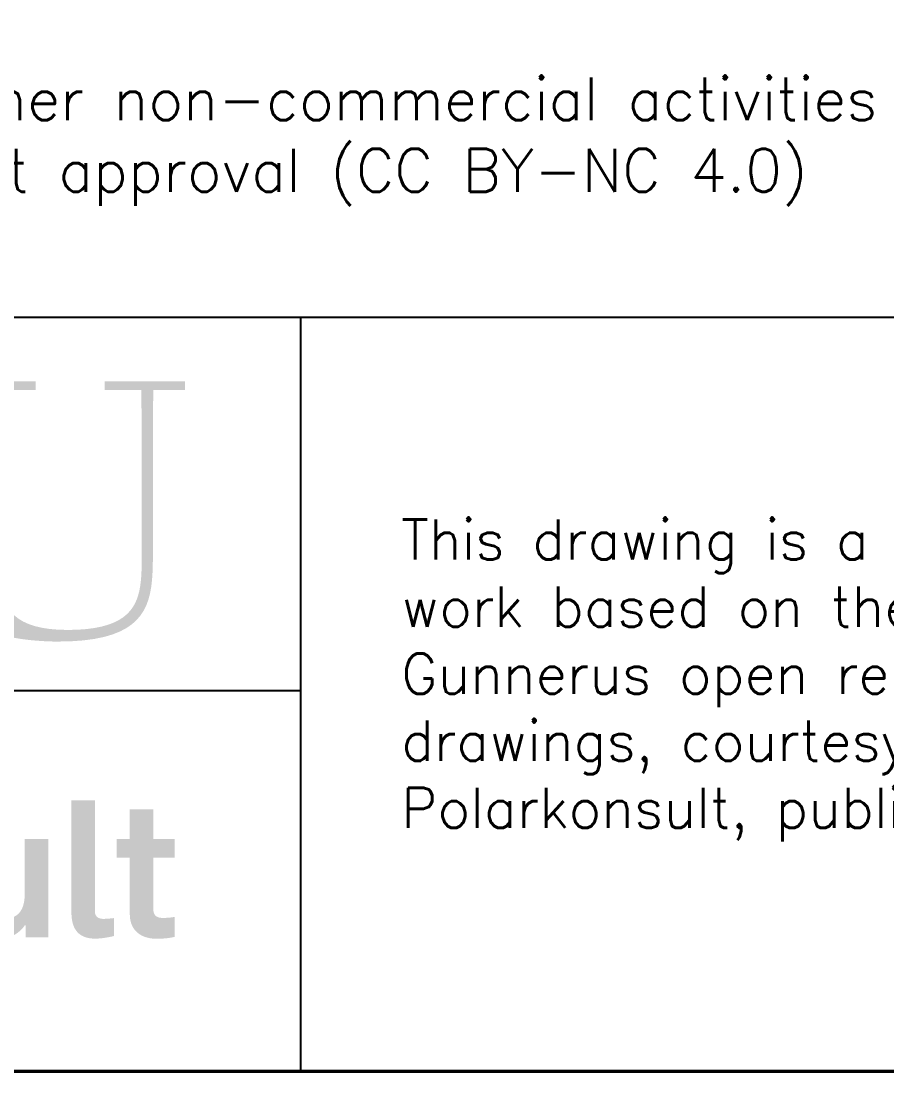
# Model space of a CAD drawing. Extents: x -86245 to 167090, y -69122 to 58950.
# Drawn here: x 77880 to 80996, y -6 to 3777 of the extents above; entities that cross this region are included whole.
import ezdxf
from ezdxf.enums import TextEntityAlignment as Align

# ---------------------------------------------------------------- set-up
doc = ezdxf.new("R2010")
doc.units = 0
doc.header["$LTSCALE"] = 250
doc.layers.get('0').update_dxf_attribs({"linetype": 'CONTINUOUS'})
doc.layers.add('Layer 1', color=1, linetype='CONTINUOUS', true_color=0xff0000)
doc.layers.add('Rev A11', color=7, linetype='CONTINUOUS')
doc.layers.add('S0CO1', color=1, linetype='CONTINUOUS')
doc.styles.add('ROMANS', font='romans.shx', dxfattribs={"height": 125})

# ---------------------------------------------------------------- blocks, each defined once
blk = doc.blocks.new('A$C775A635E')
at = {"layer": 'S0CO1', "color": 6}
blk.add_lwpolyline([(0, 0), (0, 58450), (-41050, 58450), (-41050, 0)], close=True, dxfattribs=at)
blk = doc.blocks.new('A$Ce4b58fa5')
at = {"layer": 'Layer 1', "true_color": 0x0091b3}
for points in [[(90.894, 10.876), (90.964, 10.876), (91.036, 10.879), (91.11, 10.884), (91.184, 10.889), (91.335, 10.905), (91.485, 10.926), (91.632, 10.951), (91.773, 10.978), (91.905, 11.007), (92.024, 11.037), (92.024, 12.11), (91.701, 12.078), (91.627, 12.073), (91.551, 12.068), (91.469, 12.065), (91.378, 12.064), (91.361, 12.064), (91.343, 12.065), (91.326, 12.065), (91.31, 12.067), (91.294, 12.068), (91.278, 12.07), (91.262, 12.072), (91.247, 12.074), (91.232, 12.077), (91.218, 12.079), (91.204, 12.083), (91.19, 12.086), (91.177, 12.09), (91.164, 12.094), (91.151, 12.098), (91.138, 12.102), (91.126, 12.107), (91.115, 12.112), (91.103, 12.118), (91.092, 12.123), (91.081, 12.129), (91.071, 12.135), (91.06, 12.141), (91.05, 12.147), (91.041, 12.154), (91.031, 12.161), (91.022, 12.168), (91.014, 12.175), (91.005, 12.183), (90.997, 12.191), (90.989, 12.199), (90.982, 12.207), (90.974, 12.215), (90.967, 12.224), (90.961, 12.232), (90.954, 12.241), (90.948, 12.25), (90.942, 12.26), (90.936, 12.269), (90.931, 12.279), (90.926, 12.288), (90.921, 12.298), (90.916, 12.308), (90.912, 12.319), (90.908, 12.329), (90.904, 12.34), (90.9, 12.35), (90.897, 12.361), (90.893, 12.372), (90.89, 12.383), (90.887, 12.394), (90.885, 12.405), (90.883, 12.417), (90.881, 12.428), (90.879, 12.44), (90.877, 12.452), (90.875, 12.463), (90.874, 12.475), (90.872, 12.499), (90.871, 12.524), (90.871, 12.549), (90.871, 19.183), (89.463, 19.183), (89.463, 12.537), (89.464, 12.431), (89.467, 12.313), (89.471, 12.251), (89.475, 12.187), (89.482, 12.121), (89.49, 12.054), (89.501, 11.985), (89.514, 11.917), (89.521, 11.882), (89.529, 11.847), (89.538, 11.813), (89.548, 11.778), (89.558, 11.744), (89.569, 11.709), (89.581, 11.675), (89.594, 11.641), (89.608, 11.607), (89.623, 11.573), (89.638, 11.54), (89.655, 11.507), (89.673, 11.475), (89.691, 11.443), (89.711, 11.411), (89.732, 11.38), (89.754, 11.349), (89.777, 11.319), (89.79, 11.305), (89.802, 11.29), (89.815, 11.276), (89.828, 11.261), (89.841, 11.247), (89.855, 11.233), (89.869, 11.22), (89.883, 11.206), (89.897, 11.193), (89.912, 11.18), (89.928, 11.167), (89.943, 11.154), (89.959, 11.142), (89.976, 11.129), (89.992, 11.117), (90.009, 11.105), (90.027, 11.094), (90.045, 11.082), (90.063, 11.071), (90.081, 11.061), (90.1, 11.05), (90.119, 11.04), (90.139, 11.03), (90.159, 11.02), (90.18, 11.01), (90.2, 11.001), (90.222, 10.992), (90.243, 10.983), (90.265, 10.975), (90.288, 10.967), (90.311, 10.959), (90.334, 10.952), (90.382, 10.938), (90.431, 10.925), (90.483, 10.914), (90.536, 10.904), (90.591, 10.895), (90.648, 10.888), (90.706, 10.883), (90.767, 10.879), (90.829, 10.876)], [(94.621, 10.864), (94.712, 10.866), (94.827, 10.871), (94.958, 10.879), (95.101, 10.892), (95.248, 10.907), (95.395, 10.927), (95.465, 10.939), (95.534, 10.951), (95.598, 10.965), (95.659, 10.979), (95.659, 12.179), (95.56, 12.164), (95.469, 12.151), (95.383, 12.141), (95.3, 12.133), (95.216, 12.128), (95.129, 12.124), (94.932, 12.122), (94.902, 12.122), (94.873, 12.123), (94.844, 12.125), (94.816, 12.128), (94.802, 12.13), (94.788, 12.132), (94.774, 12.134), (94.761, 12.136), (94.748, 12.139), (94.735, 12.142), (94.722, 12.145), (94.709, 12.148), (94.697, 12.152), (94.685, 12.156), (94.672, 12.16), (94.661, 12.165), (94.649, 12.169), (94.637, 12.174), (94.626, 12.179), (94.615, 12.185), (94.604, 12.191), (94.593, 12.197), (94.583, 12.203), (94.573, 12.21), (94.563, 12.217), (94.553, 12.224), (94.543, 12.232), (94.534, 12.24), (94.525, 12.248), (94.516, 12.257), (94.508, 12.266), (94.499, 12.275), (94.491, 12.285), (94.483, 12.295), (94.476, 12.305), (94.468, 12.316), (94.461, 12.327), (94.455, 12.338), (94.448, 12.35), (94.442, 12.362), (94.436, 12.374), (94.43, 12.387), (94.425, 12.4), (94.419, 12.414), (94.415, 12.428), (94.41, 12.442), (94.406, 12.457), (94.402, 12.472), (94.398, 12.488), (94.395, 12.504), (94.392, 12.52), (94.389, 12.537), (94.386, 12.554), (94.384, 12.572), (94.383, 12.59), (94.381, 12.608), (94.38, 12.627), (94.379, 12.647), (94.378, 12.687), (94.378, 15.745), (95.659, 15.745), (95.659, 16.864), (94.378, 16.864), (94.378, 18.652), (92.971, 18.652), (92.971, 16.864), (92.175, 16.864), (92.175, 15.745), (92.971, 15.745), (92.971, 12.352), (92.971, 12.304), (92.973, 12.256), (92.976, 12.209), (92.979, 12.163), (92.984, 12.118), (92.99, 12.073), (92.997, 12.03), (93.004, 11.987), (93.013, 11.945), (93.023, 11.904), (93.033, 11.864), (93.045, 11.825), (93.057, 11.787), (93.071, 11.749), (93.085, 11.713), (93.1, 11.677), (93.116, 11.642), (93.133, 11.608), (93.151, 11.575), (93.17, 11.542), (93.189, 11.51), (93.21, 11.479), (93.231, 11.449), (93.252, 11.42), (93.275, 11.392), (93.298, 11.364), (93.323, 11.337), (93.347, 11.311), (93.373, 11.286), (93.399, 11.261), (93.426, 11.238), (93.454, 11.215), (93.482, 11.192), (93.511, 11.171), (93.541, 11.15), (93.571, 11.13), (93.602, 11.111), (93.633, 11.093), (93.665, 11.075), (93.698, 11.058), (93.731, 11.042), (93.765, 11.027), (93.799, 11.012), (93.834, 10.998), (93.869, 10.985), (93.905, 10.972), (93.942, 10.96), (93.978, 10.949), (94.016, 10.939), (94.053, 10.929), (94.091, 10.92), (94.13, 10.912), (94.169, 10.904), (94.208, 10.897), (94.248, 10.891), (94.288, 10.885), (94.369, 10.876), (94.452, 10.869), (94.536, 10.865)], [(85.009, 10.841), (85.071, 10.842), (85.132, 10.844), (85.193, 10.848), (85.254, 10.854), (85.314, 10.861), (85.373, 10.87), (85.433, 10.881), (85.491, 10.893), (85.55, 10.907), (85.607, 10.923), (85.664, 10.94), (85.721, 10.958), (85.776, 10.979), (85.832, 11.001), (85.886, 11.025), (85.94, 11.05), (85.993, 11.077), (86.045, 11.106), (86.096, 11.136), (86.146, 11.168), (86.196, 11.202), (86.244, 11.237), (86.292, 11.274), (86.338, 11.313), (86.384, 11.354), (86.428, 11.396), (86.472, 11.439), (86.514, 11.485), (86.555, 11.532), (86.595, 11.581), (86.633, 11.631), (86.671, 11.683), (86.706, 11.683), (86.706, 10.956), (88.067, 10.956), (88.067, 16.864), (86.659, 16.864), (86.659, 13.564), (86.658, 13.471), (86.654, 13.382), (86.648, 13.295), (86.639, 13.212), (86.634, 13.171), (86.628, 13.131), (86.621, 13.092), (86.614, 13.054), (86.606, 13.016), (86.598, 12.979), (86.588, 12.943), (86.579, 12.908), (86.569, 12.873), (86.558, 12.839), (86.546, 12.806), (86.534, 12.774), (86.521, 12.742), (86.508, 12.711), (86.494, 12.681), (86.48, 12.652), (86.465, 12.623), (86.449, 12.595), (86.433, 12.568), (86.416, 12.542), (86.399, 12.516), (86.381, 12.491), (86.363, 12.467), (86.344, 12.443), (86.324, 12.421), (86.304, 12.399), (86.283, 12.377), (86.262, 12.357), (86.24, 12.337), (86.217, 12.318), (86.194, 12.299), (86.171, 12.282), (86.147, 12.265), (86.122, 12.249), (86.097, 12.233), (86.071, 12.219), (86.045, 12.205), (86.018, 12.191), (85.991, 12.179), (85.963, 12.167), (85.935, 12.156), (85.906, 12.145), (85.877, 12.136), (85.847, 12.127), (85.816, 12.119), (85.785, 12.111), (85.754, 12.104), (85.722, 12.098), (85.689, 12.093), (85.656, 12.088), (85.623, 12.084), (85.589, 12.081), (85.554, 12.079), (85.519, 12.077), (85.484, 12.076), (85.448, 12.075), (85.415, 12.076), (85.382, 12.077), (85.349, 12.079), (85.318, 12.081), (85.286, 12.084), (85.255, 12.088), (85.225, 12.092), (85.195, 12.098), (85.165, 12.103), (85.137, 12.11), (85.108, 12.117), (85.08, 12.125), (85.053, 12.134), (85.026, 12.143), (84.999, 12.153), (84.973, 12.163), (84.948, 12.175), (84.923, 12.186), (84.898, 12.199), (84.874, 12.212), (84.851, 12.226), (84.828, 12.241), (84.805, 12.256), (84.783, 12.272), (84.762, 12.289), (84.741, 12.306), (84.72, 12.324), (84.7, 12.342), (84.681, 12.362), (84.662, 12.381), (84.644, 12.402), (84.626, 12.423), (84.608, 12.445), (84.592, 12.467), (84.575, 12.491), (84.56, 12.514), (84.544, 12.539), (84.53, 12.564), (84.516, 12.589), (84.502, 12.616), (84.489, 12.643), (84.476, 12.67), (84.464, 12.699), (84.453, 12.728), (84.442, 12.757), (84.432, 12.787), (84.422, 12.818), (84.413, 12.85), (84.404, 12.882), (84.396, 12.914), (84.388, 12.948), (84.381, 12.982), (84.375, 13.016), (84.369, 13.051), (84.363, 13.087), (84.358, 13.124), (84.351, 13.198), (84.345, 13.275), (84.341, 13.355), (84.34, 13.437), (84.34, 16.864), (82.933, 16.864), (82.933, 13.091), (82.935, 12.962), (82.938, 12.898), (82.941, 12.836), (82.946, 12.774), (82.952, 12.713), (82.959, 12.653), (82.967, 12.593), (82.977, 12.535), (82.987, 12.477), (82.998, 12.421), (83.011, 12.365), (83.024, 12.31), (83.038, 12.256), (83.054, 12.203), (83.071, 12.15), (83.088, 12.099), (83.107, 12.049), (83.126, 11.999), (83.147, 11.95), (83.169, 11.903), (83.191, 11.856), (83.215, 11.81), (83.24, 11.766), (83.266, 11.722), (83.292, 11.679), (83.32, 11.637), (83.349, 11.596), (83.378, 11.556), (83.409, 11.517), (83.441, 11.479), (83.473, 11.442), (83.507, 11.407), (83.542, 11.372), (83.577, 11.338), (83.614, 11.305), (83.651, 11.274), (83.69, 11.243), (83.729, 11.213), (83.769, 11.185), (83.81, 11.157), (83.853, 11.131), (83.896, 11.106), (83.94, 11.082), (83.985, 11.059), (84.031, 11.037), (84.077, 11.016), (84.125, 10.996), (84.174, 10.978), (84.223, 10.96), (84.274, 10.944), (84.325, 10.929), (84.377, 10.915), (84.43, 10.902), (84.484, 10.891), (84.539, 10.88), (84.595, 10.871), (84.652, 10.863), (84.709, 10.857), (84.767, 10.851), (84.827, 10.847), (84.887, 10.844), (84.948, 10.842)]]:
    blk.add_hatch(color=142, dxfattribs=at).paths.add_polyline_path(points, flags=0)
blk = doc.blocks.new('TF-2')
at = {"true_color": 0x000000, "transparency": 33554687}
blk.add_hatch(color=18, dxfattribs=at).paths.add_polyline_path([(-80.694, 41.49), (-80.694, 40.968), (-82.857, 40.968), (-82.877, 39.11), (-82.877, 30.769), (-82.874, 30.446), (-82.867, 30.126), (-82.853, 29.81), (-82.83, 29.501), (-82.795, 29.199), (-82.745, 28.906), (-82.676, 28.623), (-82.586, 28.352), (-82.471, 28.095), (-82.329, 27.852), (-82.157, 27.625), (-81.952, 27.416), (-81.71, 27.226), (-81.429, 27.057), (-81.106, 26.91), (-80.738, 26.786), (-80.321, 26.687), (-79.853, 26.615), (-79.33, 26.571), (-78.751, 26.555), (-78.164, 26.569), (-77.631, 26.607), (-77.151, 26.671), (-76.72, 26.757), (-76.336, 26.866), (-75.996, 26.995), (-75.697, 27.143), (-75.436, 27.31), (-75.212, 27.494), (-75.02, 27.694), (-74.859, 27.908), (-74.725, 28.135), (-74.616, 28.375), (-74.529, 28.626), (-74.462, 28.886), (-74.411, 29.155), (-74.374, 29.43), (-74.348, 29.712), (-74.331, 29.999), (-74.319, 30.289), (-74.319, 39.11), (-74.34, 40.968), (-76.545, 40.968), (-76.545, 41.49), (-71.721, 41.49), (-71.721, 40.968), (-73.619, 40.968), (-73.641, 39.11), (-73.641, 31.162), (-73.645, 30.736), (-73.653, 30.318), (-73.67, 29.91), (-73.699, 29.512), (-73.746, 29.126), (-73.813, 28.754), (-73.906, 28.398), (-74.028, 28.059), (-74.184, 27.738), (-74.378, 27.437), (-74.615, 27.157), (-74.898, 26.9), (-75.231, 26.668), (-75.62, 26.462), (-76.067, 26.283), (-76.578, 26.134), (-77.157, 26.015), (-77.807, 25.928), (-78.534, 25.875), (-79.34, 25.857), (-79.47, 25.857), (-79.614, 25.859), (-79.773, 25.863), (-79.944, 25.87), (-80.126, 25.878), (-80.319, 25.889), (-80.52, 25.903), (-80.728, 25.919), (-80.942, 25.939), (-81.161, 25.963), (-81.382, 25.99), (-81.606, 26.021), (-81.829, 26.057), (-82.052, 26.097), (-82.273, 26.142), (-82.489, 26.192), (-82.701, 26.247), (-82.906, 26.307), (-83.104, 26.374), (-83.292, 26.446), (-83.57, 26.577), (-83.82, 26.721), (-84.045, 26.877), (-84.245, 27.045), (-84.423, 27.225), (-84.579, 27.416), (-84.715, 27.618), (-84.833, 27.83), (-84.933, 28.053), (-85.017, 28.286), (-85.087, 28.528), (-85.144, 28.779), (-85.19, 29.039), (-85.225, 29.308), (-85.251, 29.584), (-85.27, 29.868), (-85.284, 30.16), (-85.292, 30.459), (-85.298, 30.764), (-85.301, 31.075), (-85.301, 39.11), (-85.323, 40.968), (-87.201, 40.968), (-87.201, 41.49)])
at = {"color": 4, "transparency": 33554687}
for p, q in [((-167.837, 45.344), (0.163, 45.344)), ((-64.761, 0), (-64.761, 45.344)), ((-168, 22.911), (-64.761, 22.911))]:
    blk.add_line(p, q, dxfattribs=at)
at = {"color": 1, "transparency": 33554687}
blk.add_line((-175, 0), (0, 0), dxfattribs=at)
at = {"transparency": 33554687}
blk.add_blockref('A$Ce4b58fa5', (-168, -2.865), dxfattribs=at)
at = {"color": 4, "transparency": 33554687, "style": 'ROMANS', "width": 1.5}
for tag, p in [('PROSJ', (-118.505, 73.949)), ('DRAWING', (-117.319, 67.819))]:
    blk.add_attdef(tag, text='', height=3, dxfattribs=at).set_placement(p, align=Align.MIDDLE)
at = {"color": 4, "transparency": 33554687, "style": 'ROMANS'}
for tag, p in [('SCALE', (-56.642, 73.215)), ('SHEET', (-23.606, 73.082))]:
    blk.add_attdef(tag, text='', height=2.2, dxfattribs=at).set_placement(p, align=Align.MIDDLE)
at = {"color": 3, "transparency": 33554687, "style": 'ROMANS'}
for tag, p in [('SCALE2', (-57.398, 69.851)), ('SCALE3', (-57.356, 67.08))]:
    blk.add_attdef(tag, text='', height=1.5, dxfattribs=at).set_placement(p, align=Align.MIDDLE)

msp = doc.modelspace()

# ---------------------------------------------------------------- block references
at = {"layer": 'Rev A11', "xscale": 59.92264314209993, "yscale": 59.92264314209993, "zscale": 59.92264314209993}
msp.add_blockref('TF-2', (82767.164, -5.852), dxfattribs=at)
at = {"layer": 'S0CO1', "linetype": 'ByBlock'}
msp.add_blockref('A$C775A635E', (82763.595, 0), dxfattribs=at)

# ---------------------------------------------------------------- texts
at = {"color": 1, "transparency": 33554687, "attachment_point": 1, "style": 'ROMANS'}
for s, insert, char_height, width in [('{\\Fromans|c129;O}pen use for research/teaching and other non-commercial activities\\P{\\Fromans|c129;Commercial use is not permitted without approval} ({\\Fromans|c129;CC BY-}NC{\\Fromans|c129; 4.0})', (73591.535, 3574.415), 154.246327, 8650.50142), ('This drawing is a derivative work based on the R/V Gunnerus open repository drawings, courtesy of Polarkonsult, published by NTNU', (79248.084, 1983.524), 144.88093, 3474.61744)]:
    msp.add_mtext(s, dxfattribs=dict(at, insert=insert, char_height=char_height, width=width))

doc.saveas('drawing.dxf')
